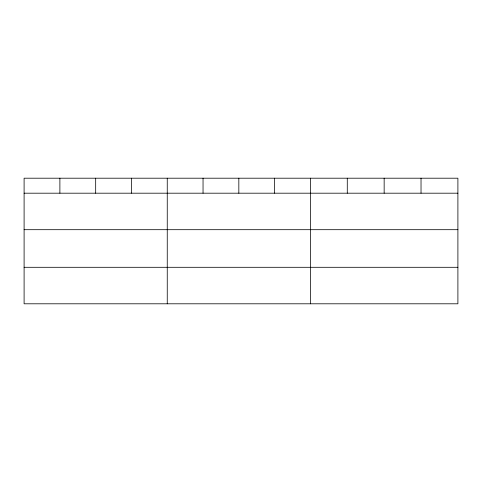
<?xml version="1.0" encoding="UTF-8"?>
<svg xmlns="http://www.w3.org/2000/svg" width="482" height="482" viewBox="0 0 482 482"><rect width="100%" height="100%" fill="white"/><g stroke="black" fill="none" stroke-linecap="round" stroke-linejoin="round"><path stroke-width="0.72" d="M457.9 229.691L457.9 178.201L24.1 178.201L24.1 303.799L457.9 303.799L457.9 229.691L24.1 229.691M24.1 193.192L457.9 193.192M24.1 267.299L457.9 267.299M421.027 178.201L421.027 193.192M384.154 178.201L384.154 193.192M347.281 178.201L347.281 193.192M310.408 178.201L310.408 303.799M274.62 178.201L274.62 193.192M238.831 178.201L238.831 193.192M203.043 178.201L203.043 193.192M167.254 178.201L167.254 303.799M131.465 178.201L131.465 193.192M95.677 178.201L95.677 193.192M59.889 178.201L59.889 193.192"/></g></svg>
